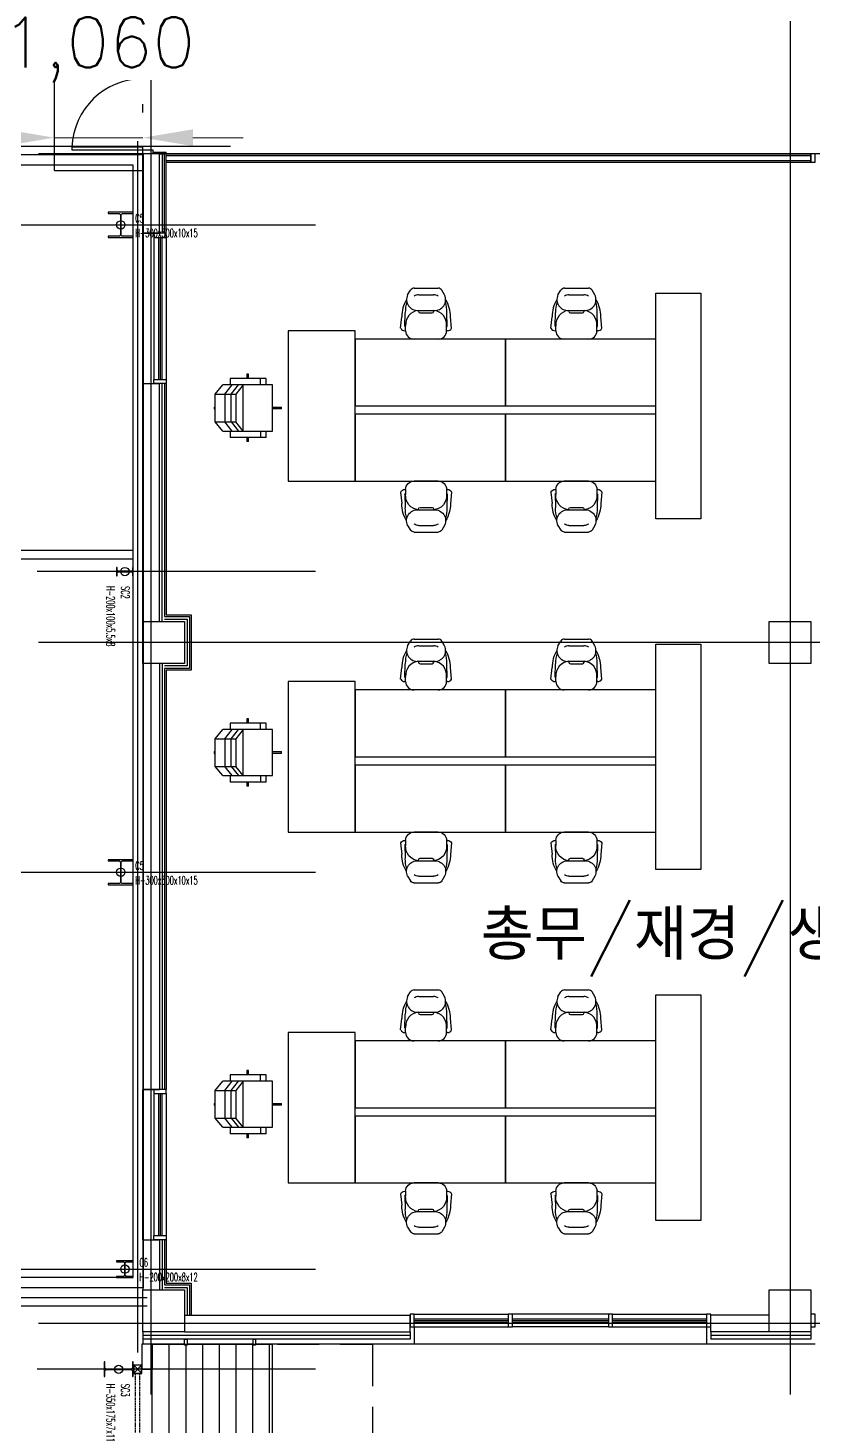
# Model space of a CAD drawing. Header units: millimetres. Extents: x 10462777 to 22643323, y 453826 to 1389191.
# Drawn here: x 11335020 to 11344421, y 576419 to 593155 of the extents above; entities that cross this region are included whole.
import ezdxf
from ezdxf.enums import TextEntityAlignment as Align

# ---------------------------------------------------------------- set-up
doc = ezdxf.new("R2010")
doc.units = ezdxf.units.MM
doc.header["$LTSCALE"] = 200
doc.header["$MEASUREMENT"] = 0
doc.header["$PDMODE"] = 35
doc.header["$PDSIZE"] = -5
for name, pattern in [('CEN', [62, 60, -1, 0, -1]), ('HIDDEN', [3.75, 2.5, -1.25]), ('HIDDEN2', [0.1875, 0.125, -0.0625])]:
    doc.linetypes.add(name, pattern=pattern)
doc.layers.get('0').update_dxf_attribs({"linetype": 'CONTINUOUS'})
doc.layers.get('DEFPOINTS').update_dxf_attribs({"linetype": 'CONTINUOUS'})
for name, color, linetype in [('4', 4, 'CONTINUOUS'), ('CEN', 1, 'CONTINUOUS'), ('CEN2', 8, 'CEN'), ('COL', 2, 'CONTINUOUS'), ('column', 2, 'CONTINUOUS'), ('door', 4, 'CONTINUOUS'), ('dry', 4, 'CONTINUOUS'), ('EL', 9, 'CONTINUOUS'), ('ELE6', 7, 'CONTINUOUS'), ('FIN', 5, 'CONTINUOUS'), ('HAT', 5, 'CONTINUOUS'), ('LIFT', 6, 'HIDDEN2'), ('panel', 4, 'CONTINUOUS'), ('PIPE', 4, 'CONTINUOUS'), ('SAD', 8, 'CONTINUOUS'), ('TEXT', 7, 'CONTINUOUS'), ('up', 7, 'HIDDEN'), ('win', 6, 'CONTINUOUS'), ('WIN2', 5, 'CONTINUOUS'), ('단열재', 8, 'CONTINUOUS'), ('외부마감', 5, 'CONTINUOUS')]:
    doc.layers.add(name, color=color, linetype=linetype)
doc.layers.add('AM_5', color=3, linetype='CONTINUOUS', lineweight=15)
doc.layers.add('No_Print', color=153, linetype='CONTINUOUS', plot=False)
doc.styles.add('HYwulM', font='txt.shx ', dxfattribs={"bigfont": ' whgtxt.shx'})
doc.styles.add('HY울릉도L', font='txt.shx ', dxfattribs={"bigfont": ' whgtxt.shx'})
doc.styles.add('굴림', font='txt.shx ', dxfattribs={"bigfont": ' whgtxt.shx'})
doc.linetypes.add('BATTING', pattern='A,0.00254,-2.54,[134,ltypeshp.shx,S=2.54,R=0,X=-2.54,Y=0],-5.08,[134,ltypeshp.shx,S=2.54,R=180,X=2.54,Y=0],-2.54', length=10.16254)
doc.dimstyles.new('200$0', dxfattribs={"dimscale": 200, "dimtxt": 7, "dimasz": 1, "dimexe": 2, "dimexo": 2, "dimgap": 1, "dimtad": 1, "dimdec": 0, "dimdsep": 46, "dimlunit": 6, "dimtxsty": '굴림', "dimblk": 'DIMDOT', "dimcen": 1, "dimclrd": 4, "dimclre": 4, "dimclrt": 4, "dimadec": 0, "dimazin": 0, "dimtfac": 1, "dimtdec": 0, "dimtmove": 2, "dimatfit": 3, "dimldrblk": 'DIMDOT', "dimfxl": 1, "dimtolj": 1, "dimtzin": 0, "dimlwd": -1, "dimarcsym": 0})

# ---------------------------------------------------------------- blocks, each defined once
blk = doc.blocks.new('2p-f408')
for p, q in [((-165, 689), (-276, 596)), ((-165, 688), (-166, 441)), ((166, 688), (-165, 689)), ((-11, 700), (-11, 689)), ((-11, 700), (11, 700)), ((11, 700), (11, 689)), ((166, 688), (165, 441)), ((276, 596), (166, 688)), ((-353, 507), (-276, 510)), ((-353, 77), (-353, 507)), ((-276, 0), (-276, 596)), ((-165, 574), (-276, 485)), ((-165, 574), (166, 574)), ((276, 485), (166, 574)), ((276, 596), (276, 0)), ((276, 510), (353, 507)), ((353, 77), (353, 507)), ((-165, 496), (-276, 408)), ((-276, 353), (-165, 441)), ((276, 353), (-276, 353)), ((166, 496), (-165, 496)), ((-165, 441), (166, 441)), ((276, 353), (165, 441)), ((166, 496), (276, 408)), ((-403, 309), (-353, 309)), ((-403, 287), (-403, 309)), ((-353, 287), (-403, 287)), ((353, 309), (403, 309)), ((403, 287), (353, 287)), ((403, 287), (403, 309)), ((-276, 143), (-353, 143)), ((-276, 77), (-353, 77)), ((276, 0), (-276, 0)), ((276, 143), (353, 143)), ((353, 77), (276, 77)), ((-11, 0), (-11, -105)), ((11, -105), (-11, -105)), ((11, -105), (11, 0))]:
    blk.add_line(p, q)
blk = doc.blocks.new('1p-f401c')
for p, q in [((-144, 0), (144, 0)), ((-221, -81), (-187, -24)), ((-89, -80), (89, -80)), ((221, -81), (187, -24)), ((-254, -456), (-250, -296)), ((-92, -266), (92, -266)), ((-92, -266), (-92, -276)), ((-72, -296), (72, -296)), ((92, -266), (92, -276)), ((254, -456), (250, -296)), ((-305, -480), (-292, -342)), ((-249, -460), (-245, -460)), ((-245, -510), (-245, -450)), ((245, -510), (245, -450)), ((249, -460), (245, -460)), ((305, -480), (292, -342)), ((-255, -510), (-245, -510)), ((145, -610), (-145, -610)), ((255, -510), (245, -510))]:
    blk.add_line(p, q)
for centre, radius, start, end in [((-144, -50), 50, 90, 148.6894), ((144, -50), 50, 31.3106, 90), ((97, -341), 389, 148.2888, 180.2074), ((164, -291), 414, 162.4, 180.0981), ((-104, -137), 130, 154.5277, 275.2851), ((-93, -162), 81.9, 87.541, 127.3766), ((93, -162), 81.9, 52.6234, 92.459), ((104, -137), 130, 264.7149, 25.4723), ((-164, -291), 414, 359.9019, 17.6), ((-97, -341), 389, 359.7926, 31.7112), ((-75, -436), 171, 95.8834, 184.5751), ((-72, -276), 20, 180, 270), ((72, -276), 20, 270, 0), ((75, -436), 171, 355.4249, 84.1166), ((-257, -457), 52.8, 205.4922, 272.5802), ((-249, -455), 5, 178.2759, 270), ((249, -455), 5, 270, 1.7241), ((257, -457), 52.8, 267.4198, 334.5078), ((-145, -510), 100, 180, 270), ((145, -510), 100, 270, 0)]:
    blk.add_arc(centre, radius, start, end)
blk = doc.blocks.new('*D311')
at = {"layer": 'AM_5', "color": 4, "linetype": 'ByBlock', "lineweight": -2, "transparency": 16777216}
for p, q in [((11335336, 592142), (11335336, 592242)), ((11336396, 592142), (11336396, 592242))]:
    blk.add_line(p, q, dxfattribs=at)
at = {"layer": 'AM_5', "color": 4, "linetype": 'ByBlock', "transparency": 16777216}
for p, q in [((11334736, 591842), (11334136, 591842)), ((11335336, 591842), (11336396, 591842)), ((11336996, 591842), (11337596, 591842))]:
    blk.add_line(p, q, dxfattribs=at)
at = {"layer": 'AM_5', "color": 4, "transparency": 16777216}
for points in [[(11334736, 591942), (11334736, 591742), (11335336, 591842)], [(11336996, 591942), (11336996, 591742), (11336396, 591842)]]:
    blk.add_solid(points, dxfattribs=at)
at = {"layer": 'DEFPOINTS', "color": 0, "transparency": 16777216}
for p in [(11336396, 591842), (11335336, 591742), (11336396, 591742)]:
    blk.add_point(p, dxfattribs=at)
at = {"layer": 'AM_5', "color": 4, "transparency": 16777216, "insert": (11335866, 592892), "char_height": 600, "attachment_point": 5, "style": '굴림', "bg_fill": 3, "box_fill_scale": 1.25, "bg_fill_color": 256, "bg_fill_true_color": 13158600, "bg_fill_transparency": 0}
blk.add_mtext('\\A1;1,060', dxfattribs=at)
blk = doc.blocks.new('DIMDOT')
at = {"color": 4}
blk.add_line((-2, 0), (2, 0), dxfattribs=at)
at = {"color": 7}
for radius in [0.5, 0.25]:
    blk.add_circle((0, 0), radius, dxfattribs=at)

msp = doc.modelspace()

# ---------------------------------------------------------------- linework, layer by layer
at = {"ltscale": 10}
for p, q in [((11330640.81744, 591741.93671), (11337444.63808, 591741.93671)), ((11316472.74658, 577959.4262), (11336447.6089, 577959.4262)), ((11316431.32522, 577859.4262), (11336447.6089, 577859.4262))]:
    msp.add_line(p, q, dxfattribs=at)
at = {"layer": '4'}
for points in [[(11343077.32522, 589980.26973), (11343077.32522, 587280.26973), (11342537.32522, 587280.26973), (11342537.32522, 589980.26973)], [(11338137.32522, 587730.26973), (11338937.32522, 587730.26973), (11338937.32522, 589530.26973), (11338137.32522, 589530.26973)], [(11338937.32522, 589430.26973), (11338937.32522, 588630.26973), (11340737.32522, 588630.26973), (11340737.32522, 589430.26973)], [(11340737.32522, 589430.26973), (11340737.32522, 588630.26973), (11342537.32522, 588630.26973), (11342537.32522, 589430.26973)], [(11338937.32522, 588530.26973), (11338937.32522, 587730.26973), (11340737.32522, 587730.26973), (11340737.32522, 588530.26973)], [(11340737.32522, 588530.26973), (11340737.32522, 587730.26973), (11342537.32522, 587730.26973), (11342537.32522, 588530.26973)], [(11343077.32522, 585780.26973), (11343077.32522, 583080.26973), (11342537.32522, 583080.26973), (11342537.32522, 585780.26973)], [(11338137.32522, 583530.26973), (11338937.32522, 583530.26973), (11338937.32522, 585330.26973), (11338137.32522, 585330.26973)], [(11338937.32522, 585230.26973), (11338937.32522, 584430.26973), (11340737.32522, 584430.26973), (11340737.32522, 585230.26973)], [(11340737.32522, 585230.26973), (11340737.32522, 584430.26973), (11342537.32522, 584430.26973), (11342537.32522, 585230.26973)], [(11338937.32522, 584330.26973), (11338937.32522, 583530.26973), (11340737.32522, 583530.26973), (11340737.32522, 584330.26973)], [(11340737.32522, 584330.26973), (11340737.32522, 583530.26973), (11342537.32522, 583530.26973), (11342537.32522, 584330.26973)], [(11343077.32522, 581580.26973), (11343077.32522, 578880.26973), (11342537.32522, 578880.26973), (11342537.32522, 581580.26973)], [(11338137.32522, 579330.26973), (11338937.32522, 579330.26973), (11338937.32522, 581130.26973), (11338137.32522, 581130.26973)], [(11338937.32522, 581030.26973), (11338937.32522, 580230.26973), (11340737.32522, 580230.26973), (11340737.32522, 581030.26973)], [(11340737.32522, 581030.26973), (11340737.32522, 580230.26973), (11342537.32522, 580230.26973), (11342537.32522, 581030.26973)], [(11338937.32522, 580130.26973), (11338937.32522, 579330.26973), (11340737.32522, 579330.26973), (11340737.32522, 580130.26973)], [(11340737.32522, 580130.26973), (11340737.32522, 579330.26973), (11342537.32522, 579330.26973), (11342537.32522, 580130.26973)]]:
    msp.add_lwpolyline(points, close=True, dxfattribs=at)
at = {"layer": 'CEN'}
for p, q in [((11336496.32522, 576798.38493), (11336496.32522, 609298.38494)), ((11344146.32522, 609298.38494), (11344146.32522, 576798.38493)), ((11336336.64253, 577298.38492), (11336336.64253, 591798.38492)), ((11346546.13708, 591648.38493), (11335146.32522, 591648.38493)), ((11353146.32522, 585798.38493), (11335146.32522, 585798.38493)), ((11312131.32522, 583048.38492), (11338462.29784, 583048.38492)), ((11312131.32522, 578298.38492), (11338462.29784, 578298.38492)), ((11353146.32522, 577648.38493), (11335146.32522, 577648.38493))]:
    msp.add_line(p, q, dxfattribs=at)
at = {"layer": 'CEN', "ltscale": 10}
for p, q in [((11315589.38554, 590798.38492), (11338462.29784, 590798.38492)), ((11323613.38554, 578298.38492), (11338462.29784, 578298.38492))]:
    msp.add_line(p, q, dxfattribs=at)
at = {"layer": 'CEN2'}
for p, q in [((11338462.29784, 586648.38492), (11335131.32522, 586648.38492)), ((11338462.29784, 577098.38492), (11335131.32522, 577098.38492))]:
    msp.add_line(p, q, dxfattribs=at)
at = {"layer": 'COL'}
for p, q in [((11336396.32522, 590698.38494), (11336396.32522, 591648.19679)), ((11336596.32522, 590698.38494), (11336596.32522, 591648.19679)), ((11336396.32522, 590698.38494), (11336596.32522, 590698.38494)), ((11336596.32522, 590698.38494), (11336396.32522, 590698.38494)), ((11336396.32522, 586048.38493), (11336396.32522, 588898.38494)), ((11336396.32522, 588898.38494), (11336596.32522, 588898.38494)), ((11336596.32522, 586048.38493), (11336596.32522, 588898.38494)), ((11336396.32522, 585548.38493), (11336396.32521, 580448.38494)), ((11336596.32522, 585548.38493), (11336596.32521, 580448.38494)), ((11336596.32521, 580448.38494), (11336396.32521, 580448.38494)), ((11336396.32522, 580448.38494), (11336596.32522, 580448.38494)), ((11336396.32521, 578648.38494), (11336596.32521, 578648.38494)), ((11336396.32521, 578648.38494), (11336396.32521, 578048.38493)), ((11336596.32521, 578648.38494), (11336596.32521, 578048.38493)), ((11336896.32522, 577748.38493), (11339596.32522, 577748.38493)), ((11339596.32522, 577548.38493), (11339596.32522, 577748.38493)), ((11343196.32522, 577548.38493), (11343196.32522, 577748.38493)), ((11343896.32522, 577748.38493), (11343196.32522, 577748.38493)), ((11336896.32522, 577548.38493), (11339596.32522, 577548.38493)), ((11343896.32522, 577548.38493), (11343196.32522, 577548.38493))]:
    msp.add_line(p, q, dxfattribs=at)
at = {"layer": 'COL', "ltscale": 10}
msp.add_line((11336596.32522, 591648.19679), (11336396.32522, 591648.19679), dxfattribs=at)
at = {"layer": 'COL'}
for points in [[(11336126.32522, 590679.38492, -0.4142135624), (11336110.32522, 590663.38492), (11335981.32522, 590663.38492), (11335981.32522, 590648.38492), (11336281.32522, 590648.38492), (11336281.32522, 590663.38492), (11336152.32522, 590663.38492, -0.4142135624), (11336136.32522, 590679.38492), (11336136.32522, 590917.38492, -0.4142135624), (11336152.32522, 590933.38492), (11336281.32522, 590933.38492), (11336281.32522, 590948.38492), (11335981.32522, 590948.38492), (11335981.32522, 590933.38492), (11336110.32522, 590933.38492, -0.4142135624), (11336126.32522, 590917.38492)], [(11336105.32522, 586651.13492, -0.4142135624), (11336089.32522, 586667.13492), (11336089.32522, 586698.38492), (11336081.32522, 586698.38492), (11336081.32522, 586598.38492), (11336089.32522, 586598.38492), (11336089.32522, 586629.63492, -0.4142135624), (11336105.32522, 586645.63492), (11336257.32522, 586645.63492, -0.4142135624), (11336273.32522, 586629.63492), (11336273.32522, 586598.38492), (11336281.32522, 586598.38492), (11336281.32522, 586698.38492), (11336273.32522, 586698.38492), (11336273.32522, 586667.13492, -0.4142135624), (11336257.32522, 586651.13492)], [(11336126.32522, 582929.38492, -0.4142135624), (11336110.32522, 582913.38492), (11335981.32522, 582913.38492), (11335981.32522, 582898.38492), (11336281.32522, 582898.38492), (11336281.32522, 582913.38492), (11336152.32522, 582913.38492, -0.4142135624), (11336136.32522, 582929.38492), (11336136.32522, 583167.38492, -0.4142135624), (11336152.32522, 583183.38492), (11336281.32522, 583183.38492), (11336281.32522, 583198.38492), (11335981.32522, 583198.38492), (11335981.32522, 583183.38492), (11336110.32522, 583183.38492, -0.4142135624), (11336126.32522, 583167.38492)], [(11336177.32522, 578226.38492, -0.4142135624), (11336161.32522, 578210.38492), (11336081.32522, 578210.38492), (11336081.32522, 578198.38492), (11336281.32522, 578198.38492), (11336281.32522, 578210.38492), (11336201.32522, 578210.38492, -0.4142135624), (11336185.32522, 578226.38492), (11336185.32522, 578370.38492, -0.4142135624), (11336201.32522, 578386.38492), (11336281.32522, 578386.38492), (11336281.32522, 578398.38492), (11336081.32522, 578398.38492), (11336081.32522, 578386.38492), (11336161.32522, 578386.38492, -0.4142135624), (11336177.32522, 578370.38492)], [(11335958.32522, 577101.88492, -0.4142135624), (11335942.32522, 577117.88492), (11335942.32522, 577185.88492), (11335931.32522, 577185.88492), (11335931.32522, 577010.88492), (11335942.32522, 577010.88492), (11335942.32522, 577078.88492, -0.4142135624), (11335958.32522, 577094.88492), (11336254.32522, 577094.88492, -0.4142135624), (11336270.32522, 577078.88492), (11336270.32522, 577010.88492), (11336281.32522, 577010.88492), (11336281.32522, 577185.88492), (11336270.32522, 577185.88492), (11336270.32522, 577117.88492, -0.4142135624), (11336254.32522, 577101.88492)]]:
    msp.add_lwpolyline(points, format="xyb", close=True, dxfattribs=at)
at = {"layer": 'column'}
for points in [[(11336896.32522, 585548.38493), (11336396.32522, 585548.38493), (11336396.32522, 586048.38493), (11336896.32522, 586048.38493), (11336896.32522, 585548.38493)], [(11344396.32522, 585548.38493), (11343896.32522, 585548.38493), (11343896.32522, 586048.38493), (11344396.32522, 586048.38493), (11344396.32522, 585548.38493)], [(11336896.32522, 577548.38493), (11336396.32522, 577548.38493), (11336396.32522, 578048.38493), (11336896.32522, 578048.38493), (11336896.32522, 577548.38493)], [(11344396.32522, 577548.38493), (11343896.32522, 577548.38493), (11343896.32522, 578048.38493), (11344396.32522, 578048.38493), (11344396.32522, 577548.38493)]]:
    msp.add_lwpolyline(points, dxfattribs=at)
at = {"layer": 'door'}
msp.add_lwpolyline([(11335546.32522, 591698.19679), (11336396.32522, 591698.19679), (11336396.32522, 591728.19679), (11335546.32522, 591728.19679), (11335546.32522, 591698.19679)], dxfattribs=at)
msp.add_lwpolyline([(11336396.32522, 591698.19679), (11336516.32522, 591698.19679), (11336516.32522, 591648.19679), (11336396.32522, 591648.19679)], close=True, dxfattribs=at)
at = {"layer": 'door', "linetype": 'Continuous'}
msp.add_lwpolyline([(11344446.32522, 591548.38493), (11344446.32522, 591648.38493), (11344396.32522, 591648.38493), (11344396.32522, 591548.38493)], close=True, dxfattribs=at)
at = {"layer": 'door'}
for centre, start, end in [((11336396.32522, 593398.19679), 182.022624031, 270), ((11336396.32522, 591698.19679), 90, 177.977375969)]:
    msp.add_arc(centre, 850, start, end, dxfattribs=at)
at = {"layer": 'dry', "color": 4}
for p, q in [((11336676.32522, 591648.38493), (11344396.32522, 591648.38493)), ((11336676.32522, 591548.38493), (11336676.32522, 591648.38493)), ((11344396.32522, 591548.38493), (11344396.32522, 591648.38493)), ((11336676.32522, 591548.38493), (11344396.32522, 591548.38493))]:
    msp.add_line(p, q, dxfattribs=at)
at = {"layer": 'dry', "color": 8}
for p, q in [((11336676.32522, 591628.38493), (11344396.32522, 591628.38493)), ((11336676.32522, 591568.38493), (11344396.32522, 591568.38493))]:
    msp.add_line(p, q, dxfattribs=at)
at = {"layer": 'EL'}
msp.add_line((11336508.82522, 572598.38492), (11336508.82522, 577098.38492), dxfattribs=at)
at = {"layer": 'ELE6', "linetype": 'Continuous'}
for q in [(11335336.32521, 595348.19679), (11336396.32522, 591448.19679)]:
    msp.add_line((11335336.32521, 591448.19679), q, dxfattribs=at)
at = {"layer": 'FIN'}
for p, q in [((11336516.32522, 591668.19679), (11336676.32522, 591668.19679)), ((11336596.32522, 591648.19679), (11336656.32522, 591648.19679)), ((11336656.32522, 590698.38494), (11336656.32522, 591648.19679)), ((11336676.32522, 590698.38494), (11336676.32522, 591668.19679)), ((11336656.32522, 588898.38494), (11336656.32522, 586108.38493)), ((11336676.32522, 588898.38494), (11336676.32522, 586128.38493)), ((11336656.32522, 586108.38493), (11336956.32522, 586108.38493)), ((11336676.32522, 586128.38493), (11336976.32522, 586128.38493)), ((11336956.32522, 586108.38493), (11336956.32522, 585488.38493)), ((11336976.32522, 586128.38493), (11336976.32522, 585468.38493)), ((11336656.32522, 585488.38493), (11336656.32521, 580448.38494)), ((11336956.32522, 585488.38493), (11336656.32522, 585488.38493)), ((11336676.32522, 585468.38493), (11336676.32521, 580448.38494)), ((11336976.32522, 585468.38493), (11336676.32522, 585468.38493)), ((11336656.32521, 578648.38494), (11336656.32521, 578108.38493)), ((11336676.32521, 578648.38494), (11336676.32521, 578128.38493)), ((11336656.32521, 578108.38493), (11336956.32522, 578108.38493)), ((11336676.32521, 578128.38493), (11336976.32522, 578128.38493)), ((11336956.32522, 578108.38493), (11336956.32522, 577748.38493)), ((11336976.32522, 578128.38493), (11336976.32522, 577748.38493))]:
    msp.add_line(p, q, dxfattribs=at)
at = {"layer": 'FIN', "ltscale": 10}
for p, q in [((11336396.32523, 588898.38494), (11336396.32522, 590698.38494)), ((11336396.32521, 578648.38494), (11336396.32521, 580448.38494)), ((11343146.32522, 577398.38493), (11339646.32522, 577398.38493))]:
    msp.add_line(p, q, dxfattribs=at)
at = {"layer": 'HAT', "ltscale": 10}
msp.add_line((11336396.32522, 577548.38493), (11336396.32522, 577398.38493), dxfattribs=at)
at = {"layer": 'HAT', "linetype": 'Continuous'}
for p, q in [((11336708.82522, 577398.38493), (11336708.82522, 571770.88492)), ((11336908.82522, 577398.38493), (11336908.82522, 571770.88492)), ((11337108.82522, 577398.38493), (11337108.82522, 571770.88492)), ((11337308.82522, 577398.38493), (11337308.82522, 571770.88492)), ((11337508.82522, 577398.38493), (11337508.82522, 571770.88492)), ((11337708.82522, 577398.38493), (11337708.82522, 571770.88492)), ((11337908.82522, 577398.38493), (11337908.82522, 571770.88492))]:
    msp.add_line(p, q, dxfattribs=at)
at = {"layer": 'LIFT', "ltscale": 0.5}
for p, q in [((11336308.82522, 572598.38492), (11336308.82522, 577048.38492)), ((11336358.82522, 572598.38492), (11336358.82522, 577048.38492))]:
    msp.add_line(p, q, dxfattribs=at)
at = {"layer": 'No_Print'}
for centre in [(11336131.32522, 590798.38492), (11336181.32522, 586648.38492), (11336131.32522, 583048.38492), (11336181.32522, 578298.38492), (11336106.32522, 577098.38492)]:
    msp.add_circle(centre, 50, dxfattribs=at)
at = {"layer": 'panel'}
for p, q in [((11330740.81744, 591641.93671), (11336399.14253, 591641.93671)), ((11336399.14253, 591641.93671), (11336399.14253, 578073.38492)), ((11330865.81744, 591516.93671), (11336274.14253, 591516.93671)), ((11336274.14253, 591516.93671), (11336274.14253, 578198.38492)), ((11336399.14253, 591023.38492), (11336399.14253, 578073.38492)), ((11336274.14253, 586898.38492), (11330865.81744, 586898.38492)), ((11336274.14253, 586798.38492), (11330865.81744, 586798.38492)), ((11336274.14253, 578198.38492), (11330740.81744, 578198.38492)), ((11336399.14253, 578073.38492), (11330740.81744, 578073.38492)), ((11336399.14253, 578073.38492), (11330740.81744, 578073.38492)), ((11336508.82522, 577398.38493), (11336383.82522, 577398.38493)), ((11336383.82522, 577398.38491), (11336383.82522, 577098.38492)), ((11336508.82522, 577398.38491), (11336508.82522, 577098.38492)), ((11336383.82522, 577098.38492), (11336508.82522, 577098.38492))]:
    msp.add_line(p, q, dxfattribs=at)
at = {"layer": 'PIPE'}
for p, q in [((11336286.12522, 577050.68492), (11336381.52522, 577146.08492)), ((11336381.52522, 577050.68492), (11336286.12522, 577146.08492))]:
    msp.add_line(p, q, dxfattribs=at)
for points in [[(11336383.82522, 577048.38492), (11336383.82522, 577148.38492), (11336283.82522, 577148.38492), (11336283.82522, 577048.38492)], [(11336381.52522, 577050.68492), (11336381.52522, 577146.08492), (11336286.12522, 577146.08492), (11336286.12522, 577050.68492)]]:
    msp.add_lwpolyline(points, close=True, dxfattribs=at)
at = {"layer": 'SAD', "ltscale": 10}
for p, q in [((11336508.82522, 571770.88492), (11336508.82522, 577398.38493)), ((11336508.82522, 577398.38493), (11337946.32522, 577398.38493)), ((11337946.32522, 577398.38493), (11337946.32522, 571770.88492))]:
    msp.add_line(p, q, dxfattribs=at)
at = {"layer": 'up'}
for p, q in [((11336508.82522, 577398.38493), (11339146.32522, 577398.38493)), ((11339146.32522, 577398.38493), (11339146.32522, 571770.88492))]:
    msp.add_line(p, q, dxfattribs=at)
at = {"layer": 'win'}
for p, q in [((11336526.32522, 590648.38494), (11336526.32522, 588948.38494)), ((11336676.32522, 590648.38494), (11336676.32522, 588948.38494)), ((11336526.32521, 580398.38494), (11336526.32521, 578698.38494)), ((11336676.32521, 580398.38494), (11336676.32521, 578698.38494)), ((11339646.32522, 577758.38493), (11340771.32522, 577758.38493)), ((11341971.32522, 577758.38493), (11340821.32522, 577758.38493)), ((11342021.32522, 577758.38493), (11343146.32522, 577758.38493)), ((11339646.32522, 577608.38493), (11340771.32522, 577608.38493)), ((11341971.32522, 577608.38493), (11340821.32522, 577608.38493)), ((11342021.32522, 577608.38493), (11343146.32522, 577608.38493))]:
    msp.add_line(p, q, dxfattribs=at)
for points in [[(11336676.32522, 590648.38494), (11336676.32522, 590698.38494), (11336526.32522, 590698.38494), (11336526.32522, 590648.38494)], [(11336676.32522, 588948.38494), (11336676.32522, 588898.38494), (11336526.32522, 588898.38494), (11336526.32522, 588948.38494)], [(11336676.32521, 580398.38494), (11336676.32521, 580448.38494), (11336526.32521, 580448.38494), (11336526.32521, 580398.38494)], [(11336676.32521, 578698.38494), (11336676.32521, 578648.38494), (11336526.32521, 578648.38494), (11336526.32521, 578698.38494)], [(11339646.32522, 577758.38493), (11339596.32522, 577758.38493), (11339596.32522, 577608.38493), (11339646.32522, 577608.38493)], [(11340821.32522, 577758.38493), (11340771.32522, 577758.38493), (11340771.32522, 577608.38493), (11340821.32522, 577608.38493)], [(11342021.32522, 577758.38493), (11341971.32522, 577758.38493), (11341971.32522, 577608.38493), (11342021.32522, 577608.38493)], [(11343196.32522, 577758.38493), (11343146.32522, 577758.38493), (11343146.32522, 577608.38493), (11343196.32522, 577608.38493)], [(11344446.32524, 577758.38493), (11344396.32524, 577758.38493), (11344396.32524, 577608.38493), (11344446.32524, 577608.38493)]]:
    msp.add_lwpolyline(points, close=True, dxfattribs=at)
at = {"layer": 'WIN2'}
for p, q in [((11336581.32522, 590648.38494), (11336581.32522, 588948.38494)), ((11336601.32522, 590648.38494), (11336601.32522, 588948.38494)), ((11336621.32522, 590648.38494), (11336621.32522, 588948.38494)), ((11336581.32521, 580398.38494), (11336581.32521, 578698.38494)), ((11336601.32521, 580398.38494), (11336601.32521, 578698.38494)), ((11336621.32521, 580398.38494), (11336621.32521, 578698.38494)), ((11339646.32522, 577703.38493), (11340771.32522, 577703.38493)), ((11339646.32522, 577683.38493), (11340771.32522, 577683.38493)), ((11339646.32522, 577663.38493), (11340771.32522, 577663.38493)), ((11340821.32522, 577703.38493), (11341971.32522, 577703.38493)), ((11340821.32522, 577683.38493), (11341971.32522, 577683.38493)), ((11340821.32522, 577663.38493), (11341971.32522, 577663.38493)), ((11342021.32522, 577703.38493), (11343146.32522, 577703.38493)), ((11342021.32522, 577683.38493), (11343146.32522, 577683.38493)), ((11342021.32522, 577663.38493), (11343146.32522, 577663.38493))]:
    msp.add_line(p, q, dxfattribs=at)
at = {"layer": '단열재', "linetype": 'BATTING', "ltscale": 0.03}
for p, q in [((11336626.32525, 591648.19679), (11336626.32525, 590698.38494)), ((11336626.32522, 586048.38493), (11336626.32522, 588898.38494)), ((11336626.32522, 585548.38493), (11336626.32521, 580448.38494)), ((11336626.32521, 578648.38494), (11336626.32521, 578048.38493))]:
    msp.add_line(p, q, dxfattribs=at)
at = {"layer": '단열재', "linetype": 'BATTING', "ltscale": 0.045}
for p, q in [((11339596.32522, 577503.38493), (11336396.32521, 577503.38493)), ((11344396.32524, 577503.38493), (11343196.32522, 577503.38493))]:
    msp.add_line(p, q, dxfattribs=at)
at = {"layer": '단열재'}
for p, q in [((11339596.32522, 577458.38493), (11336396.32522, 577458.38493)), ((11339596.32522, 577548.38493), (11339596.32522, 577458.38493)), ((11343196.32522, 577548.38493), (11343196.32522, 577458.38493)), ((11344396.32524, 577458.38493), (11343196.32522, 577458.38493)), ((11344396.32524, 577548.38493), (11344396.32524, 577458.38493))]:
    msp.add_line(p, q, dxfattribs=at)
at = {"layer": '단열재', "linetype": 'BATTING', "ltscale": 0.03}
for points in [[(11336656.32522, 586078.38493), (11336926.32522, 586078.38493), (11336926.32522, 585518.38493), (11336656.32522, 585518.38493)], [(11336656.32521, 578078.38493), (11336926.32522, 578078.38493), (11336926.32522, 577748.38493)]]:
    msp.add_lwpolyline(points, dxfattribs=at)
at = {"layer": '외부마감'}
for p, q in [((11339646.32522, 577608.38493), (11339646.32522, 577398.38493)), ((11343146.32522, 577608.38493), (11343146.32522, 577398.38493)), ((11336896.32522, 577398.38493), (11336396.32522, 577398.38493)), ((11339646.32522, 577398.38493), (11337746.32522, 577398.38493)), ((11344446.32524, 577398.38493), (11343146.32522, 577398.38493))]:
    msp.add_line(p, q, dxfattribs=at)
at = {"layer": '외부마감', "color": 9}
msp.add_line((11337716.32522, 577398.38493), (11336926.32522, 577398.38493), dxfattribs=at)
for points in [[(11336926.32522, 577458.38493), (11336926.32522, 577388.38493), (11336896.32522, 577388.38493), (11336896.32522, 577458.38493), (11336926.32522, 577458.38493)], [(11337746.32522, 577458.38493), (11337746.32522, 577388.38493), (11337716.32522, 577388.38493), (11337716.32522, 577458.38493), (11337746.32522, 577458.38493)]]:
    msp.add_lwpolyline(points, dxfattribs=at)

# ---------------------------------------------------------------- block references
at = {"layer": '4'}
for p in [(11339787.87814, 590040.26973), (11341587.87814, 590040.26973), (11339787.87814, 585840.26973), (11341587.87814, 585840.26973), (11339787.87814, 581640.26973), (11341587.87814, 581640.26973)]:
    msp.add_blockref('1p-f401c', p, dxfattribs=at)
at = {"layer": '4', "xscale": -1}
for name, p, rotation in [('2p-f408', (11337949.57709, 588606.29475), 90), ('1p-f401c', (11339787.87814, 587120.26973), 180), ('1p-f401c', (11341587.87814, 587120.26973), 180), ('2p-f408', (11337949.57709, 584481.33735), 90), ('1p-f401c', (11339787.87814, 582920.26973), 180), ('1p-f401c', (11341587.87814, 582920.26973), 180), ('2p-f408', (11337949.57709, 580271.04348), 90), ('1p-f401c', (11339787.87814, 578720.26973), 180), ('1p-f401c', (11341587.87814, 578720.26973), 180)]:
    msp.add_blockref(name, p, dxfattribs=dict(at, rotation=rotation))

# ---------------------------------------------------------------- texts
at = {"layer": 'No_Print', "style": 'HYwulM', "width": 0.5}
for s, p in [('C5', (11336305.16001, 590877.49421)), ('H-300x300x10x15', (11336305.16001, 590701.48409)), ('C5', (11336305.16001, 583127.49421)), ('H-300x300x10x15', (11336305.16001, 582951.48409)), ('C6', (11336355.16001, 578377.49421)), ('H-200x200x8x12', (11336355.16001, 578201.48409))]:
    msp.add_text(s, height=100, dxfattribs=at).set_placement(p, align=Align.MIDDLE_LEFT)
for s, p in [('H-200x100x5.5x8', (11336009.4244, 586474.55013)), ('SC2', (11336185.43451, 586474.55013)), ('H-350x175x7x11', (11336009.4244, 576924.55013)), ('SC3', (11336185.43451, 576924.55013))]:
    msp.add_text(s, height=100, rotation=270, dxfattribs=at).set_placement(p, align=Align.MIDDLE_LEFT)
at = {"layer": 'TEXT', "color": 7, "style": 'HY울릉도L'}
msp.add_text('총무/재경/생관/자재', height=600, dxfattribs=at).set_placement((11340442.19109, 581999.72159))

# ---------------------------------------------------------------- next in the draw order: dimensions: what is measured, and where the dimension line sits
at = {"layer": 'AM_5'}
dim = msp.add_linear_dim(base=(11336396.32522, 591841.93671), p1=(11335336.32521, 591741.93671), p2=(11336396.32522, 591741.93671), dimstyle='200$0', override={"dimtxt": 3, "dimasz": 3, "dimpost": '', "dimsah": 1, "dimfxl": 2, "dimtfill": 1, "dimarcsym": 1}, dxfattribs=at)
dim.commit()
dim.dimension.update_dxf_attribs({"geometry": '*D311', "text_midpoint": (11335866.32522, 592891.93671)})

doc.saveas('drawing.dxf')
